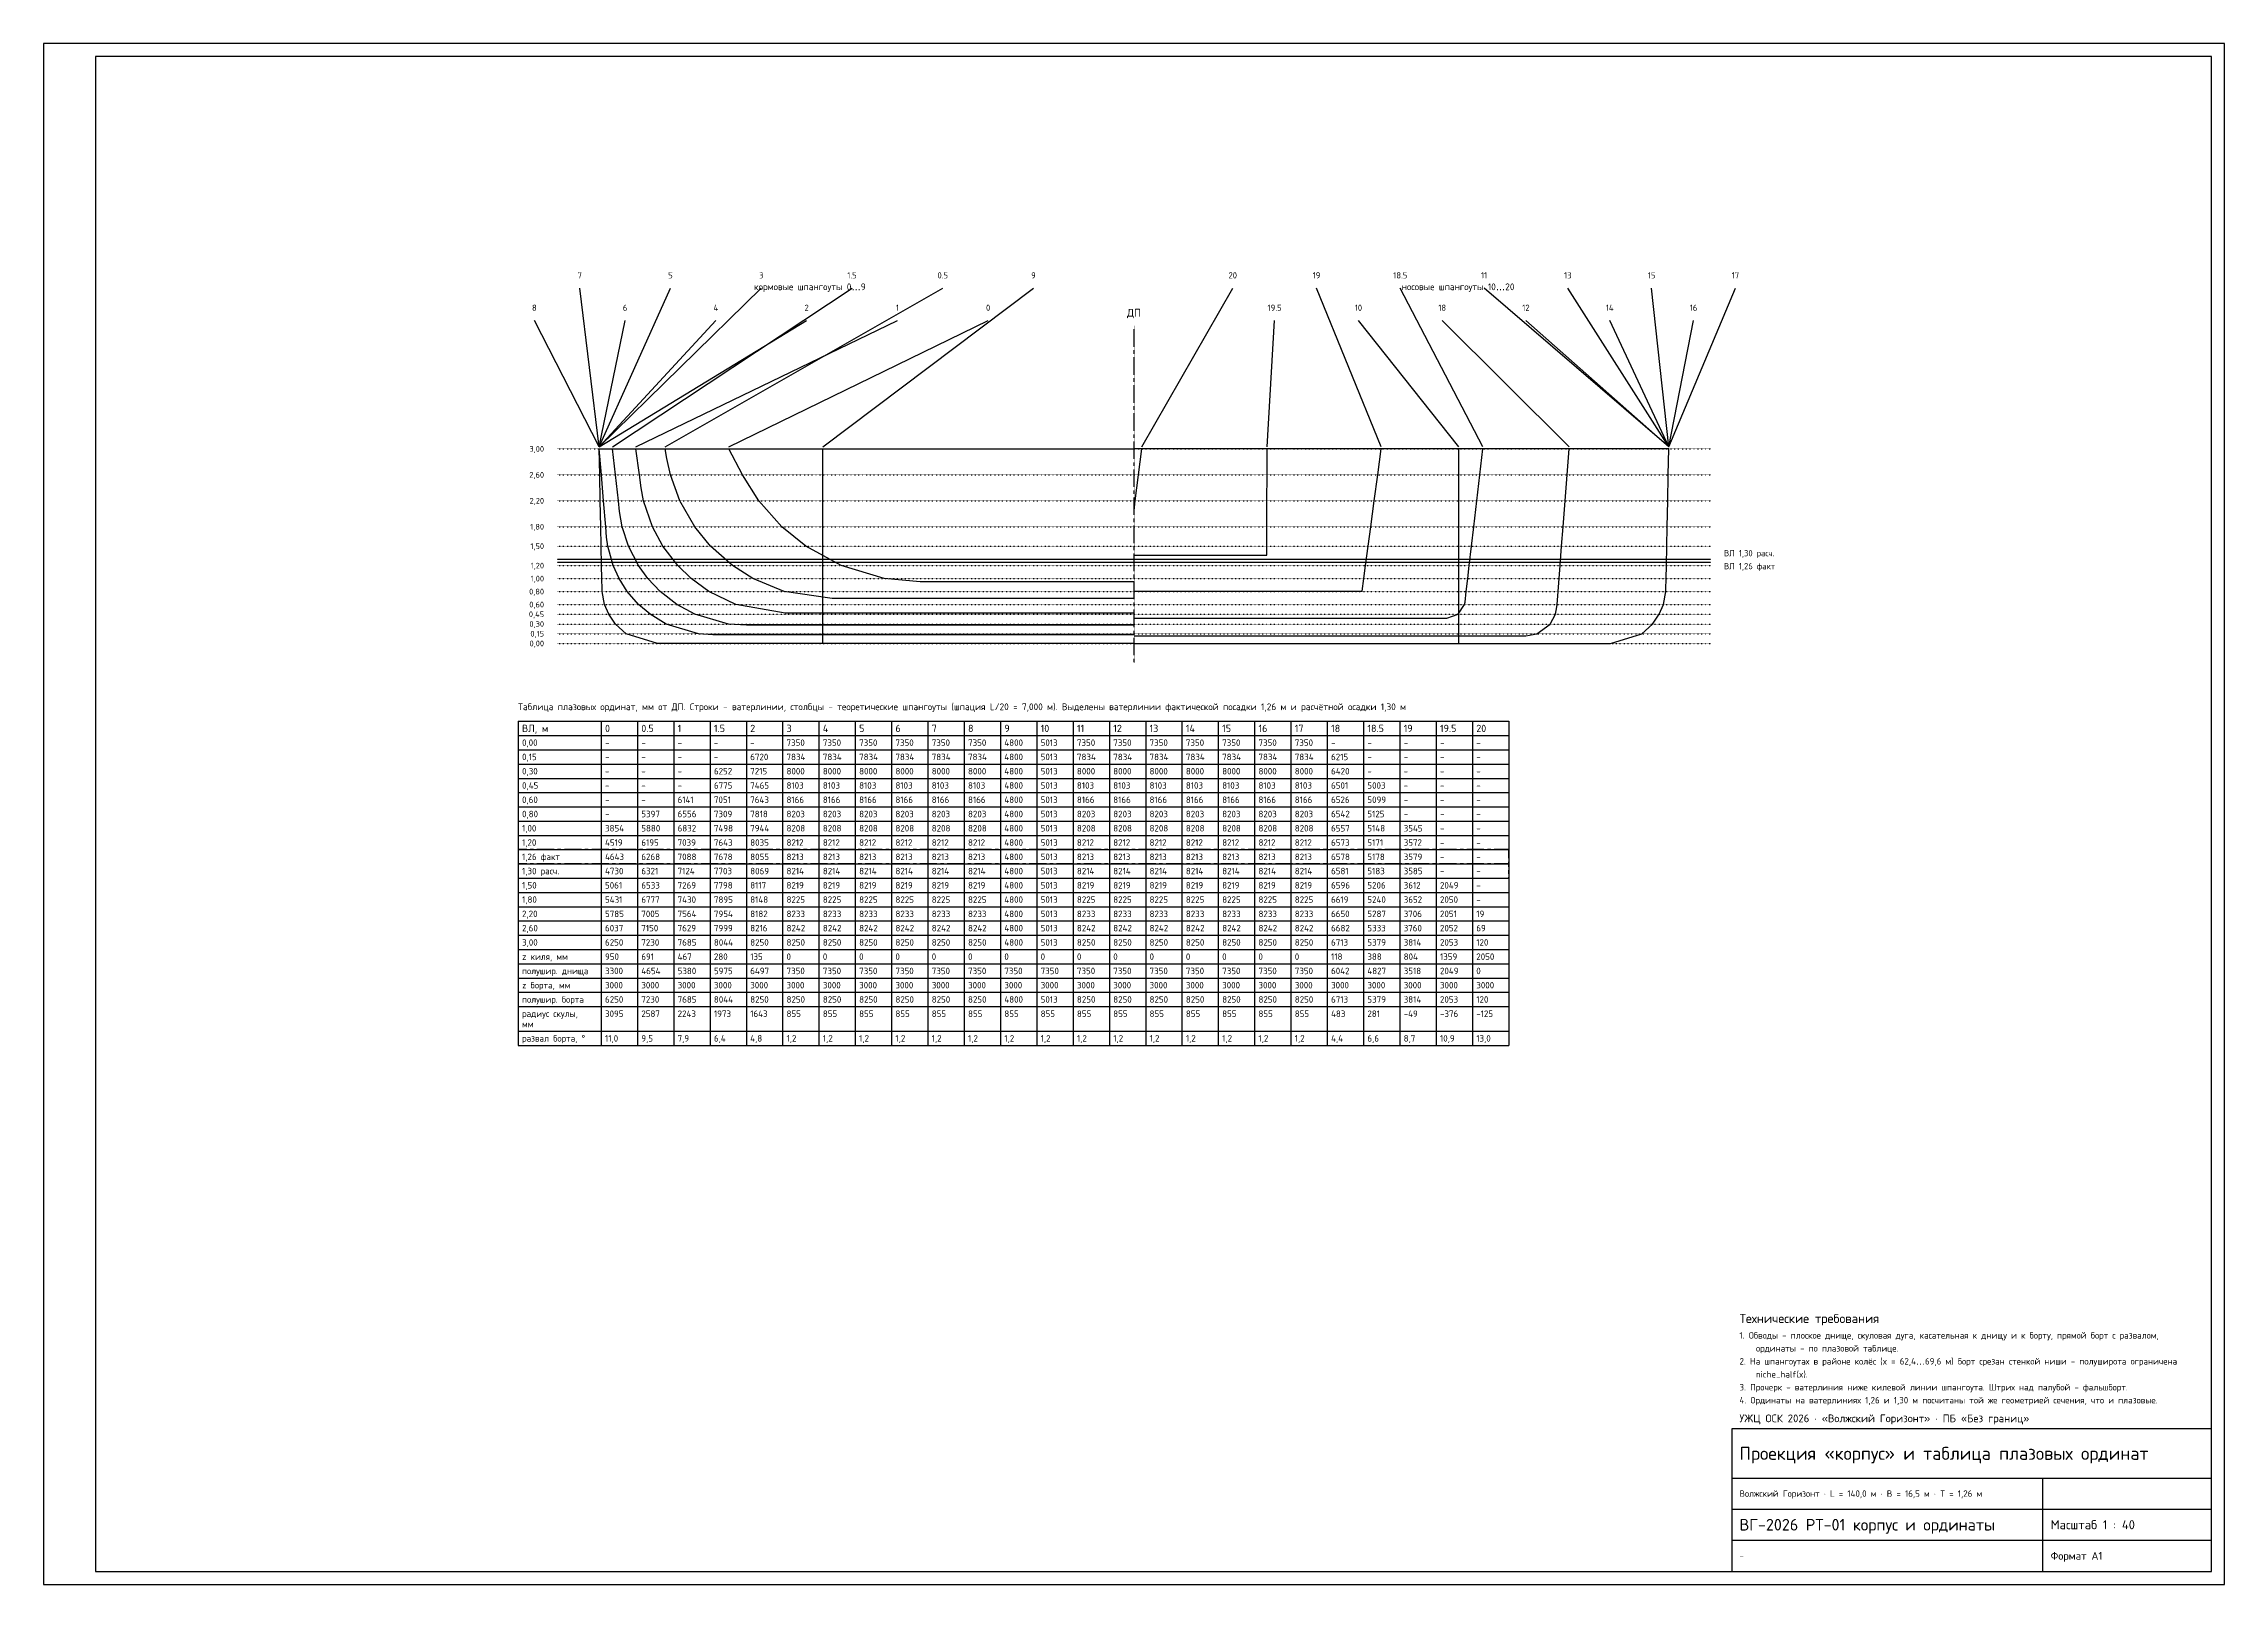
# Model space of a CAD drawing. Header units: millimetres. Extents: x -16820 to 16820, y -14510 to 9250.
import ezdxf
from ezdxf.enums import TextEntityAlignment as Align

# ---------------------------------------------------------------- set-up
doc = ezdxf.new("R2010")
doc.units = ezdxf.units.MM
for name, pattern in [('CENTER', [5.08, 3.175, -0.635, 0.635, -0.635]), ('DASHED', [1.524, 1.27, -0.254]), ('DOT', [0.508, 0, -0.508])]:
    doc.linetypes.add(name, pattern=pattern)
for name, color, linetype in [('00_РАМКА', 7, 'Continuous'), ('01_ОБШИВКА', 7, 'Continuous'), ('07_ОСИ', 2, 'CENTER'), ('08_ТЕКСТ', 7, 'Continuous'), ('09_РАЗМЕРЫ', 6, 'Continuous')]:
    doc.layers.add(name, color=color, linetype=linetype)
doc.styles.add('ГОСТ', font='isocpeur.ttf')

msp = doc.modelspace()

# ---------------------------------------------------------------- linework, layer by layer
at = {"layer": '00_РАМКА'}
for p, q in [((-9500, -1200), (5780, -1200)), ((-9500, -1200), (-9500, -6200)), ((-8220, -1200), (-8220, -6200)), ((-7660, -1200), (-7660, -6200)), ((-7100, -1200), (-7100, -6200)), ((-6540, -1200), (-6540, -6200)), ((-5980, -1200), (-5980, -6200)), ((-5420, -1200), (-5420, -6200)), ((-4860, -1200), (-4860, -6200)), ((-4300, -1200), (-4300, -6200)), ((-3740, -1200), (-3740, -6200)), ((-3180, -1200), (-3180, -6200)), ((-2620, -1200), (-2620, -6200)), ((-2060, -1200), (-2060, -6200)), ((-1500, -1200), (-1500, -6200)), ((-940, -1200), (-940, -6200)), ((-380, -1200), (-380, -6200)), ((180, -1200), (180, -6200)), ((740, -1200), (740, -6200)), ((1300, -1200), (1300, -6200)), ((1860, -1200), (1860, -6200)), ((2420, -1200), (2420, -6200)), ((2980, -1200), (2980, -6200)), ((3540, -1200), (3540, -6200)), ((4100, -1200), (4100, -6200)), ((4660, -1200), (4660, -6200)), ((5220, -1200), (5220, -6200)), ((5780, -1200), (5780, -6200)), ((-9500, -1420), (5780, -1420)), ((-9500, -1640), (5780, -1640)), ((-9500, -1860), (5780, -1860)), ((-9500, -2080), (5780, -2080)), ((-9500, -2300), (5780, -2300)), ((-9500, -2520), (5780, -2520)), ((-9500, -2740), (5780, -2740)), ((-9500, -2960), (5780, -2960)), ((-9500, -3180), (5780, -3180)), ((-9500, -3400), (5780, -3400)), ((-9500, -3620), (5780, -3620)), ((-9500, -3840), (5780, -3840)), ((-9500, -4060), (5780, -4060)), ((-9500, -4280), (5780, -4280)), ((-9500, -4500), (5780, -4500)), ((-9500, -4720), (5780, -4720)), ((-9500, -4940), (5780, -4940)), ((-9500, -5160), (5780, -5160)), ((-9500, -5380), (5780, -5380)), ((-9500, -5600), (5780, -5600)), ((-9500, -5980), (5780, -5980)), ((-9500, -6200), (5780, -6200)), ((9220, -12870), (16620, -12870)), ((14020, -14310), (14020, -12870)), ((9220, -13350), (16620, -13350)), ((9220, -13830), (16620, -13830))]:
    msp.add_line(p, q, dxfattribs=at)
for points in [[(-16820, -14510), (16820, -14510), (16820, 9250), (-16820, 9250)], [(-16020, -14310), (16620, -14310), (16620, 9050), (-16020, 9050)], [(9220, -14310), (16620, -14310), (16620, -12110), (9220, -12110)]]:
    msp.add_lwpolyline(points, close=True, dxfattribs=at)
at = {"layer": '01_ОБШИВКА'}
for points in [[(0, 135), (-6497, 135), (-6719, 150), (-7215, 300), (-7465, 450), (-7643, 600), (-7817, 800), (-7944, 1000), (-8035, 1200), (-8117, 1500), (-8135, 1639), (-8148, 1800), (-8182, 2200), (-8216, 2600), (-8250, 3000), (-8250, 3000), (0, 3000)], [(0, 0), (-7350, 0), (-7834, 150), (-8000, 300), (-8103, 450), (-8166, 600), (-8203, 800), (-8205, 837), (-8208, 1000), (-8212, 1200), (-8219, 1500), (-8225, 1800), (-8233, 2200), (-8242, 2600), (-8250, 3000), (-8250, 3000), (0, 3000)], [(0, 0), (-7350, 0), (-7834, 150), (-8000, 300), (-8103, 450), (-8166, 600), (-8203, 800), (-8205, 837), (-8208, 1000), (-8212, 1200), (-8219, 1500), (-8225, 1800), (-8233, 2200), (-8242, 2600), (-8250, 3000), (-8250, 3000), (0, 3000)], [(0, 0), (-7350, 0), (-7834, 150), (-8000, 300), (-8103, 450), (-8166, 600), (-8203, 800), (-8205, 837), (-8208, 1000), (-8212, 1200), (-8219, 1500), (-8225, 1800), (-8233, 2200), (-8242, 2600), (-8250, 3000), (-8250, 3000), (0, 3000)], [(0, 0), (-7350, 0), (-7834, 150), (-8000, 300), (-8103, 450), (-8166, 600), (-8203, 800), (-8205, 837), (-8208, 1000), (-8212, 1200), (-8219, 1500), (-8225, 1800), (-8233, 2200), (-8242, 2600), (-8250, 3000), (-8250, 3000), (0, 3000)], [(0, 0), (-7350, 0), (-7834, 150), (-8000, 300), (-8103, 450), (-8166, 600), (-8203, 800), (-8205, 837), (-8208, 1000), (-8212, 1200), (-8219, 1500), (-8225, 1800), (-8233, 2200), (-8242, 2600), (-8250, 3000), (-8250, 3000), (0, 3000)], [(0, 0), (-7350, 0), (-7834, 150), (-8000, 300), (-8103, 450), (-8166, 600), (-8203, 800), (-8205, 837), (-8208, 1000), (-8212, 1200), (-8219, 1500), (-8225, 1800), (-8233, 2200), (-8242, 2600), (-8250, 3000), (-8250, 3000), (0, 3000)], [(0, 280), (-5975, 280), (-6255, 300), (-6776, 450), (-7052, 600), (-7310, 800), (-7499, 1000), (-7644, 1200), (-7799, 1500), (-7895, 1800), (-7936, 2033), (-7954, 2200), (-7999, 2600), (-8044, 3000), (-8044, 3000), (0, 3000)], [(0, 467), (-5380, 467), (-6141, 600), (-6556, 800), (-6832, 1000), (-7039, 1200), (-7269, 1500), (-7430, 1800), (-7564, 2200), (-7601, 2400), (-7629, 2600), (-7685, 3000), (-7685, 3000), (0, 3000)], [(0, 691), (-4654, 691), (-5397, 800), (-5880, 1000), (-6195, 1200), (-6533, 1500), (-6777, 1800), (-7005, 2200), (-7150, 2600), (-7205, 2852), (-7230, 3000), (-7230, 3000), (0, 3000)], [(0, 950), (-3300, 950), (-3854, 1000), (-4519, 1200), (-5061, 1500), (-5431, 1800), (-5785, 2200), (-6037, 2600), (-6250, 3000), (-6250, 3000), (0, 3000)], [(0, 0), (-4800, 0), (-4800, 150), (-4800, 300), (-4800, 450), (-4800, 600), (-4800, 800), (-4800, 837), (-4800, 1000), (-4800, 1200), (-4800, 1500), (-4800, 1800), (-4800, 2200), (-4800, 2600), (-4800, 3000), (-4800, 3000), (0, 3000)], [(0, 0), (5013, 0), (5013, 150), (5013, 300), (5013, 450), (5013, 600), (5013, 800), (5013, 837), (5013, 1000), (5013, 1200), (5013, 1500), (5013, 1800), (5013, 2200), (5013, 2600), (5013, 3000), (5013, 3000), (0, 3000)], [(0, 0), (7350, 0), (7834, 150), (8000, 300), (8103, 450), (8166, 600), (8203, 800), (8205, 837), (8208, 1000), (8212, 1200), (8219, 1500), (8225, 1800), (8233, 2200), (8242, 2600), (8250, 3000), (8250, 3000), (0, 3000)], [(0, 0), (7350, 0), (7834, 150), (8000, 300), (8103, 450), (8166, 600), (8203, 800), (8205, 837), (8208, 1000), (8212, 1200), (8219, 1500), (8225, 1800), (8233, 2200), (8242, 2600), (8250, 3000), (8250, 3000), (0, 3000)], [(0, 0), (7350, 0), (7834, 150), (8000, 300), (8103, 450), (8166, 600), (8203, 800), (8205, 837), (8208, 1000), (8212, 1200), (8219, 1500), (8225, 1800), (8233, 2200), (8242, 2600), (8250, 3000), (8250, 3000), (0, 3000)], [(0, 0), (7350, 0), (7834, 150), (8000, 300), (8103, 450), (8166, 600), (8203, 800), (8205, 837), (8208, 1000), (8212, 1200), (8219, 1500), (8225, 1800), (8233, 2200), (8242, 2600), (8250, 3000), (8250, 3000), (0, 3000)], [(0, 0), (7350, 0), (7834, 150), (8000, 300), (8103, 450), (8166, 600), (8203, 800), (8205, 837), (8208, 1000), (8212, 1200), (8219, 1500), (8225, 1800), (8233, 2200), (8242, 2600), (8250, 3000), (8250, 3000), (0, 3000)], [(0, 0), (7350, 0), (7834, 150), (8000, 300), (8103, 450), (8166, 600), (8203, 800), (8205, 837), (8208, 1000), (8212, 1200), (8219, 1500), (8225, 1800), (8233, 2200), (8242, 2600), (8250, 3000), (8250, 3000), (0, 3000)], [(0, 0), (7350, 0), (7834, 150), (8000, 300), (8103, 450), (8166, 600), (8203, 800), (8205, 837), (8208, 1000), (8212, 1200), (8219, 1500), (8225, 1800), (8233, 2200), (8242, 2600), (8250, 3000), (8250, 3000), (0, 3000)], [(0, 118), (6042, 118), (6215, 150), (6420, 300), (6501, 450), (6524, 564), (6527, 600), (6542, 800), (6558, 1000), (6573, 1200), (6597, 1500), (6620, 1800), (6651, 2200), (6682, 2600), (6713, 3000), (6713, 3000), (0, 3000)], [(0, 388), (4827, 388), (5003, 450), (5100, 600), (5106, 637), (5125, 800), (5148, 1000), (5171, 1200), (5206, 1500), (5241, 1800), (5287, 2200), (5333, 2600), (5379, 3000), (5379, 3000), (0, 3000)], [(0, 804), (3518, 804), (3544, 1000), (3571, 1200), (3612, 1500), (3652, 1800), (3706, 2200), (3760, 2600), (3814, 3000), (3814, 3000), (0, 3000)], [(0, 1359), (2049, 1359), (2049, 1500), (2050, 1800), (2051, 2200), (2052, 2600), (2053, 3000), (2053, 3000), (0, 3000)], [(0, 2050), (0, 2050), (19, 2200), (69, 2600), (120, 3000), (120, 3000), (0, 3000)]]:
    msp.add_lwpolyline(points, dxfattribs=at)
at = {"layer": '07_ОСИ', "linetype": 'CENTER'}
msp.add_line((0, -300), (0, 4900), dxfattribs=at)
at = {"layer": '07_ОСИ', "linetype": 'DOT'}
for p, q in [((-8900, 3000), (8900, 3000)), ((-8900, 2600), (8900, 2600)), ((-8900, 2200), (8900, 2200)), ((-8900, 1800), (8900, 1800)), ((-8900, 1500), (8900, 1500)), ((-8900, 1200), (8900, 1200)), ((-8900, 1000), (8900, 1000)), ((-8900, 800), (8900, 800)), ((-8900, 600), (8900, 600)), ((-8900, 450), (8900, 450)), ((-8900, 300), (8900, 300)), ((-8900, 150), (8900, 150)), ((-8900, 0), (8900, 0))]:
    msp.add_line(p, q, dxfattribs=at)
at = {"layer": '07_ОСИ', "linetype": 'DASHED'}
for p, q in [((-8900, 1300), (8900, 1300)), ((-8900, 1256), (8900, 1256))]:
    msp.add_line(p, q, dxfattribs=at)
at = {"layer": '07_ОСИ'}
for points in [[(-9500, -3400), (5780, -3400), (5780, -3180), (-9500, -3180)], [(-9500, -3620), (5780, -3620), (5780, -3400), (-9500, -3400)]]:
    msp.add_lwpolyline(points, close=True, dxfattribs=at)
at = {"layer": '09_РАЗМЕРЫ'}
for p, q in [((-8250, 3030), (-8550, 5480)), ((-8250, 3030), (-5750, 5480)), ((-8250, 3030), (-7150, 5480)), ((-8044, 3030), (-4350, 5480)), ((-7230, 3030), (-2950, 5480)), ((-4800, 3030), (-1550, 5480)), ((120, 3030), (1523, 5480)), ((3814, 3030), (2815, 5480)), ((5379, 3030), (4108, 5480)), ((8250, 3030), (5400, 5480)), ((8250, 3030), (6692, 5480)), ((8250, 3030), (7985, 5480)), ((8250, 3030), (9277, 5480)), ((-8250, 3030), (-9250, 4980)), ((-8250, 3030), (-5050, 4980)), ((-8250, 3030), (-6450, 4980)), ((-8250, 3030), (-7850, 4980)), ((-7685, 3030), (-3650, 4980)), ((-6250, 3030), (-2250, 4980)), ((2053, 3030), (2169, 4980)), ((5013, 3030), (3462, 4980)), ((6713, 3030), (4754, 4980)), ((8250, 3030), (6046, 4980)), ((8250, 3030), (7338, 4980)), ((8250, 3030), (8631, 4980))]:
    msp.add_line(p, q, dxfattribs=at)

# ---------------------------------------------------------------- texts
at = {"layer": '07_ОСИ', "style": 'ГОСТ'}
msp.add_text('ВЛ 1,30 расч.', height=96, dxfattribs=at).set_placement((9100, 1316), align=Align.BOTTOM_LEFT)
msp.add_text('ВЛ 1,26 факт', height=96, dxfattribs=at).set_placement((9100, 1240), align=Align.TOP_LEFT)
at = {"layer": '08_ТЕКСТ', "style": 'ГОСТ'}
for s, p in [('7', (-8550, 5600)), ('5', (-7150, 5600)), ('3', (-5750, 5600)), ('1.5', (-4350, 5600)), ('0.5', (-2950, 5600)), ('9', (-1550, 5600)), ('20', (1523, 5600)), ('19', (2815, 5600)), ('18.5', (4108, 5600)), ('11', (5400, 5600)), ('13', (6692, 5600)), ('15', (7985, 5600)), ('17', (9277, 5600)), ('8', (-9250, 5100)), ('6', (-7850, 5100)), ('4', (-6450, 5100)), ('2', (-5050, 5100)), ('1', (-3650, 5100)), ('0', (-2250, 5100)), ('19.5', (2169, 5100)), ('10', (3462, 5100)), ('18', (4754, 5100)), ('12', (6046, 5100)), ('14', (7338, 5100)), ('16', (8631, 5100))]:
    msp.add_text(s, height=96, dxfattribs=at).set_placement(p, align=Align.BOTTOM_CENTER)
for s, height, p in [('кормовые шпангоуты 0…9', 104, (-5000, 5500)), ('носовые шпангоуты 10…20', 104, (5000, 5500)), ('ДП', 120, (0, 5100))]:
    msp.add_text(s, height=height, dxfattribs=at).set_placement(p, align=Align.MIDDLE_CENTER)
for s, p in [('3,00', (-9100, 3000)), ('2,60', (-9100, 2600)), ('2,20', (-9100, 2200)), ('1,80', (-9100, 1800)), ('1,50', (-9100, 1500)), ('1,00', (-9100, 1000)), ('1,20', (-9100, 1200)), ('0,80', (-9100, 800)), ('0,45', (-9100, 450)), ('0,60', (-9100, 600)), ('0,30', (-9100, 300)), ('0,00', (-9100, 0)), ('0,15', (-9100, 150))]:
    msp.add_text(s, height=88, dxfattribs=at).set_placement(p, align=Align.MIDDLE_RIGHT)
msp.add_text('Таблица плазовых ординат, мм от ДП. Строки - ватерлинии, столбцы - теоретические шпангоуты (шпация L/20 = 7,000 м). Выделены ватерлинии фактической посадки 1,26 м и расчётной осадки 1,30 м', height=104, dxfattribs=at).set_placement((-9500, -1060), align=Align.BOTTOM_LEFT)
for s, height, p in [('ВЛ, м', 112, (-9440, -1310)), ('0', 112, (-8160, -1310)), ('0.5', 112, (-7600, -1310)), ('1', 112, (-7040, -1310)), ('1.5', 112, (-6480, -1310)), ('2', 112, (-5920, -1310)), ('3', 112, (-5360, -1310)), ('4', 112, (-4800, -1310)), ('5', 112, (-4240, -1310)), ('6', 112, (-3680, -1310)), ('7', 112, (-3120, -1310)), ('8', 112, (-2560, -1310)), ('9', 112, (-2000, -1310)), ('10', 112, (-1440, -1310)), ('11', 112, (-880, -1310)), ('12', 112, (-320, -1310)), ('13', 112, (240, -1310)), ('14', 112, (800, -1310)), ('15', 112, (1360, -1310)), ('16', 112, (1920, -1310)), ('17', 112, (2480, -1310)), ('18', 112, (3040, -1310)), ('18.5', 112, (3600, -1310)), ('19', 112, (4160, -1310)), ('19.5', 112, (4720, -1310)), ('20', 112, (5280, -1310)), ('0,00', 100, (-9440, -1530)), ('-', 100, (-8160, -1530)), ('-', 100, (-7600, -1530)), ('-', 100, (-7040, -1530)), ('-', 100, (-6480, -1530)), ('-', 100, (-5920, -1530)), ('7350', 100, (-5360, -1530)), ('7350', 100, (-4800, -1530)), ('7350', 100, (-4240, -1530)), ('7350', 100, (-3680, -1530)), ('7350', 100, (-3120, -1530)), ('7350', 100, (-2560, -1530)), ('4800', 100, (-2000, -1530)), ('5013', 100, (-1440, -1530)), ('7350', 100, (-880, -1530)), ('7350', 100, (-320, -1530)), ('7350', 100, (240, -1530)), ('7350', 100, (800, -1530)), ('7350', 100, (1360, -1530)), ('7350', 100, (1920, -1530)), ('7350', 100, (2480, -1530)), ('-', 100, (3040, -1530)), ('-', 100, (3600, -1530)), ('-', 100, (4160, -1530)), ('-', 100, (4720, -1530)), ('-', 100, (5280, -1530)), ('0,15', 100, (-9440, -1750)), ('0,30', 100, (-9440, -1970)), ('-', 100, (-8160, -1750)), ('-', 100, (-8160, -1970)), ('-', 100, (-7600, -1750)), ('-', 100, (-7600, -1970)), ('-', 100, (-7040, -1750)), ('-', 100, (-7040, -1970)), ('-', 100, (-6480, -1750)), ('6252', 100, (-6480, -1970)), ('7215', 100, (-5920, -1970)), ('6720', 100, (-5920, -1750)), ('7834', 100, (-5360, -1750)), ('8000', 100, (-5360, -1970)), ('7834', 100, (-4800, -1750)), ('8000', 100, (-4800, -1970)), ('7834', 100, (-4240, -1750)), ('8000', 100, (-4240, -1970)), ('7834', 100, (-3680, -1750)), ('8000', 100, (-3680, -1970)), ('7834', 100, (-3120, -1750)), ('8000', 100, (-3120, -1970)), ('7834', 100, (-2560, -1750)), ('8000', 100, (-2560, -1970)), ('4800', 100, (-2000, -1750)), ('4800', 100, (-2000, -1970)), ('5013', 100, (-1440, -1750)), ('5013', 100, (-1440, -1970)), ('7834', 100, (-880, -1750)), ('8000', 100, (-880, -1970)), ('7834', 100, (-320, -1750)), ('8000', 100, (-320, -1970)), ('7834', 100, (240, -1750)), ('8000', 100, (240, -1970)), ('7834', 100, (800, -1750)), ('8000', 100, (800, -1970)), ('7834', 100, (1360, -1750)), ('8000', 100, (1360, -1970)), ('7834', 100, (1920, -1750)), ('8000', 100, (1920, -1970)), ('7834', 100, (2480, -1750)), ('8000', 100, (2480, -1970)), ('6215', 100, (3040, -1750)), ('6420', 100, (3040, -1970)), ('-', 100, (3600, -1750)), ('-', 100, (3600, -1970)), ('-', 100, (4160, -1750)), ('-', 100, (4160, -1970)), ('-', 100, (4720, -1750)), ('-', 100, (4720, -1970)), ('-', 100, (5280, -1750)), ('-', 100, (5280, -1970)), ('0,45', 100, (-9440, -2190)), ('-', 100, (-8160, -2190)), ('-', 100, (-7600, -2190)), ('-', 100, (-7040, -2190)), ('6775', 100, (-6480, -2190)), ('7465', 100, (-5920, -2190)), ('8103', 100, (-5360, -2190)), ('8103', 100, (-4800, -2190)), ('8103', 100, (-4240, -2190)), ('8103', 100, (-3680, -2190)), ('8103', 100, (-3120, -2190)), ('8103', 100, (-2560, -2190)), ('4800', 100, (-2000, -2190)), ('5013', 100, (-1440, -2190)), ('8103', 100, (-880, -2190)), ('8103', 100, (-320, -2190)), ('8103', 100, (240, -2190)), ('8103', 100, (800, -2190)), ('8103', 100, (1360, -2190)), ('8103', 100, (1920, -2190)), ('8103', 100, (2480, -2190)), ('6501', 100, (3040, -2190)), ('5003', 100, (3600, -2190)), ('-', 100, (4160, -2190)), ('-', 100, (4720, -2190)), ('-', 100, (5280, -2190)), ('0,60', 100, (-9440, -2410)), ('0,80', 100, (-9440, -2630)), ('-', 100, (-8160, -2410)), ('-', 100, (-8160, -2630)), ('-', 100, (-7600, -2410)), ('5397', 100, (-7600, -2630)), ('6141', 100, (-7040, -2410)), ('6556', 100, (-7040, -2630)), ('7051', 100, (-6480, -2410)), ('7309', 100, (-6480, -2630)), ('7643', 100, (-5920, -2410)), ('7818', 100, (-5920, -2630)), ('8166', 100, (-5360, -2410)), ('8203', 100, (-5360, -2630)), ('8166', 100, (-4800, -2410)), ('8203', 100, (-4800, -2630)), ('8166', 100, (-4240, -2410)), ('8203', 100, (-4240, -2630)), ('8166', 100, (-3680, -2410)), ('8203', 100, (-3680, -2630)), ('8166', 100, (-3120, -2410)), ('8203', 100, (-3120, -2630)), ('8166', 100, (-2560, -2410)), ('8203', 100, (-2560, -2630)), ('4800', 100, (-2000, -2410)), ('4800', 100, (-2000, -2630)), ('5013', 100, (-1440, -2410)), ('5013', 100, (-1440, -2630)), ('8166', 100, (-880, -2410)), ('8203', 100, (-880, -2630)), ('8166', 100, (-320, -2410)), ('8203', 100, (-320, -2630)), ('8166', 100, (240, -2410)), ('8203', 100, (240, -2630)), ('8166', 100, (800, -2410)), ('8203', 100, (800, -2630)), ('8166', 100, (1360, -2410)), ('8203', 100, (1360, -2630)), ('8166', 100, (1920, -2410)), ('8203', 100, (1920, -2630)), ('8166', 100, (2480, -2410)), ('8203', 100, (2480, -2630)), ('6526', 100, (3040, -2410)), ('6542', 100, (3040, -2630)), ('5099', 100, (3600, -2410)), ('5125', 100, (3600, -2630)), ('-', 100, (4160, -2410)), ('-', 100, (4160, -2630)), ('-', 100, (4720, -2410)), ('-', 100, (4720, -2630)), ('-', 100, (5280, -2410)), ('-', 100, (5280, -2630)), ('1,00', 100, (-9440, -2850)), ('1,20', 100, (-9440, -3070)), ('3854', 100, (-8160, -2850)), ('4519', 100, (-8160, -3070)), ('5880', 100, (-7600, -2850)), ('6195', 100, (-7600, -3070)), ('7039', 100, (-7040, -3070)), ('6832', 100, (-7040, -2850)), ('7498', 100, (-6480, -2850)), ('7643', 100, (-6480, -3070)), ('7944', 100, (-5920, -2850)), ('8035', 100, (-5920, -3070)), ('8208', 100, (-5360, -2850)), ('8212', 100, (-5360, -3070)), ('8208', 100, (-4800, -2850)), ('8212', 100, (-4800, -3070)), ('8208', 100, (-4240, -2850)), ('8212', 100, (-4240, -3070)), ('8208', 100, (-3680, -2850)), ('8212', 100, (-3680, -3070)), ('8208', 100, (-3120, -2850)), ('8212', 100, (-3120, -3070)), ('8208', 100, (-2560, -2850)), ('8212', 100, (-2560, -3070)), ('4800', 100, (-2000, -2850)), ('4800', 100, (-2000, -3070)), ('5013', 100, (-1440, -2850)), ('5013', 100, (-1440, -3070)), ('8208', 100, (-880, -2850)), ('8212', 100, (-880, -3070)), ('8208', 100, (-320, -2850)), ('8212', 100, (-320, -3070)), ('8208', 100, (240, -2850)), ('8212', 100, (240, -3070)), ('8208', 100, (800, -2850)), ('8212', 100, (800, -3070)), ('8208', 100, (1360, -2850)), ('8212', 100, (1360, -3070)), ('8208', 100, (1920, -2850)), ('8212', 100, (1920, -3070)), ('8208', 100, (2480, -2850)), ('8212', 100, (2480, -3070)), ('6557', 100, (3040, -2850)), ('6573', 100, (3040, -3070)), ('5148', 100, (3600, -2850)), ('5171', 100, (3600, -3070)), ('3545', 100, (4160, -2850)), ('3572', 100, (4160, -3070)), ('-', 100, (4720, -2850)), ('-', 100, (5280, -2850)), ('1,26 факт', 100, (-9440, -3290)), ('4643', 100, (-8160, -3290)), ('6268', 100, (-7600, -3290)), ('7088', 100, (-7040, -3290)), ('7678', 100, (-6480, -3290)), ('8055', 100, (-5920, -3290)), ('8213', 100, (-5360, -3290)), ('8213', 100, (-4800, -3290)), ('8213', 100, (-4240, -3290)), ('8213', 100, (-3680, -3290)), ('8213', 100, (-3120, -3290)), ('8213', 100, (-2560, -3290)), ('4800', 100, (-2000, -3290)), ('5013', 100, (-1440, -3290)), ('8213', 100, (-880, -3290)), ('8213', 100, (-320, -3290)), ('8213', 100, (240, -3290)), ('8213', 100, (800, -3290)), ('8213', 100, (1360, -3290)), ('8213', 100, (1920, -3290)), ('8213', 100, (2480, -3290)), ('6578', 100, (3040, -3290)), ('5178', 100, (3600, -3290)), ('3579', 100, (4160, -3290)), ('-', 100, (4720, -3070)), ('-', 100, (4720, -3290)), ('-', 100, (5280, -3070)), ('-', 100, (5280, -3290)), ('1,30 расч.', 100, (-9440, -3510)), ('1,50', 100, (-9440, -3730)), ('4730', 100, (-8160, -3510)), ('5061', 100, (-8160, -3730)), ('6321', 100, (-7600, -3510)), ('6533', 100, (-7600, -3730)), ('7124', 100, (-7040, -3510)), ('7269', 100, (-7040, -3730)), ('7703', 100, (-6480, -3510)), ('7798', 100, (-6480, -3730)), ('8069', 100, (-5920, -3510)), ('8117', 100, (-5920, -3730)), ('8214', 100, (-5360, -3510)), ('8219', 100, (-5360, -3730)), ('8214', 100, (-4800, -3510)), ('8219', 100, (-4800, -3730)), ('8214', 100, (-4240, -3510)), ('8219', 100, (-4240, -3730)), ('8214', 100, (-3680, -3510)), ('8219', 100, (-3680, -3730)), ('8214', 100, (-3120, -3510)), ('8219', 100, (-3120, -3730)), ('8214', 100, (-2560, -3510)), ('8219', 100, (-2560, -3730)), ('4800', 100, (-2000, -3510)), ('4800', 100, (-2000, -3730)), ('5013', 100, (-1440, -3510)), ('5013', 100, (-1440, -3730)), ('8214', 100, (-880, -3510)), ('8219', 100, (-880, -3730)), ('8214', 100, (-320, -3510)), ('8219', 100, (-320, -3730)), ('8214', 100, (240, -3510)), ('8219', 100, (240, -3730)), ('8214', 100, (800, -3510)), ('8219', 100, (800, -3730)), ('8214', 100, (1360, -3510)), ('8219', 100, (1360, -3730)), ('8214', 100, (1920, -3510)), ('8219', 100, (1920, -3730)), ('8214', 100, (2480, -3510)), ('8219', 100, (2480, -3730)), ('6581', 100, (3040, -3510)), ('6596', 100, (3040, -3730)), ('5183', 100, (3600, -3510)), ('5206', 100, (3600, -3730)), ('3585', 100, (4160, -3510)), ('3612', 100, (4160, -3730)), ('-', 100, (4720, -3510)), ('2049', 100, (4720, -3730)), ('-', 100, (5280, -3510)), ('1,80', 100, (-9440, -3950)), ('5431', 100, (-8160, -3950)), ('6777', 100, (-7600, -3950)), ('7430', 100, (-7040, -3950)), ('7895', 100, (-6480, -3950)), ('8148', 100, (-5920, -3950)), ('8225', 100, (-5360, -3950)), ('8225', 100, (-4800, -3950)), ('8225', 100, (-4240, -3950)), ('8225', 100, (-3680, -3950)), ('8225', 100, (-3120, -3950)), ('8225', 100, (-2560, -3950)), ('4800', 100, (-2000, -3950)), ('5013', 100, (-1440, -3950)), ('8225', 100, (-880, -3950)), ('8225', 100, (-320, -3950)), ('8225', 100, (240, -3950)), ('8225', 100, (800, -3950)), ('8225', 100, (1360, -3950)), ('8225', 100, (1920, -3950)), ('8225', 100, (2480, -3950)), ('6619', 100, (3040, -3950)), ('5240', 100, (3600, -3950)), ('3652', 100, (4160, -3950)), ('2050', 100, (4720, -3950)), ('-', 100, (5280, -3730)), ('-', 100, (5280, -3950)), ('2,20', 100, (-9440, -4170)), ('2,60', 100, (-9440, -4390)), ('5785', 100, (-8160, -4170)), ('6037', 100, (-8160, -4390)), ('7005', 100, (-7600, -4170)), ('7150', 100, (-7600, -4390)), ('7564', 100, (-7040, -4170)), ('7629', 100, (-7040, -4390)), ('7954', 100, (-6480, -4170)), ('7999', 100, (-6480, -4390)), ('8182', 100, (-5920, -4170)), ('8216', 100, (-5920, -4390)), ('8233', 100, (-5360, -4170)), ('8242', 100, (-5360, -4390)), ('8233', 100, (-4800, -4170)), ('8242', 100, (-4800, -4390)), ('8233', 100, (-4240, -4170)), ('8242', 100, (-4240, -4390)), ('8233', 100, (-3680, -4170)), ('8242', 100, (-3680, -4390)), ('8233', 100, (-3120, -4170)), ('8242', 100, (-3120, -4390)), ('8233', 100, (-2560, -4170)), ('8242', 100, (-2560, -4390)), ('4800', 100, (-2000, -4170)), ('4800', 100, (-2000, -4390)), ('5013', 100, (-1440, -4170)), ('5013', 100, (-1440, -4390)), ('8233', 100, (-880, -4170)), ('8242', 100, (-880, -4390)), ('8233', 100, (-320, -4170)), ('8242', 100, (-320, -4390)), ('8233', 100, (240, -4170)), ('8242', 100, (240, -4390)), ('8233', 100, (800, -4170)), ('8242', 100, (800, -4390)), ('8233', 100, (1360, -4170)), ('8242', 100, (1360, -4390)), ('8233', 100, (1920, -4170)), ('8242', 100, (1920, -4390)), ('8233', 100, (2480, -4170)), ('8242', 100, (2480, -4390)), ('6650', 100, (3040, -4170)), ('6682', 100, (3040, -4390)), ('5287', 100, (3600, -4170)), ('5333', 100, (3600, -4390)), ('3706', 100, (4160, -4170)), ('3760', 100, (4160, -4390)), ('2051', 100, (4720, -4170)), ('2052', 100, (4720, -4390)), ('19', 100, (5280, -4170)), ('69', 100, (5280, -4390)), ('3,00', 100, (-9440, -4610)), ('6250', 100, (-8160, -4610)), ('7230', 100, (-7600, -4610)), ('7685', 100, (-7040, -4610)), ('8044', 100, (-6480, -4610)), ('8250', 100, (-5920, -4610)), ('8250', 100, (-5360, -4610)), ('8250', 100, (-4800, -4610)), ('8250', 100, (-4240, -4610)), ('8250', 100, (-3680, -4610)), ('8250', 100, (-3120, -4610)), ('8250', 100, (-2560, -4610)), ('4800', 100, (-2000, -4610)), ('5013', 100, (-1440, -4610)), ('8250', 100, (-880, -4610)), ('8250', 100, (-320, -4610)), ('8250', 100, (240, -4610)), ('8250', 100, (800, -4610)), ('8250', 100, (1360, -4610)), ('8250', 100, (1920, -4610)), ('8250', 100, (2480, -4610)), ('6713', 100, (3040, -4610)), ('5379', 100, (3600, -4610)), ('3814', 100, (4160, -4610)), ('2053', 100, (4720, -4610)), ('120', 100, (5280, -4610)), ('z киля, мм', 100, (-9440, -4830)), ('полушир. днища', 100, (-9440, -5050)), ('3300', 100, (-8160, -5050)), ('950', 100, (-8160, -4830)), ('4654', 100, (-7600, -5050)), ('691', 100, (-7600, -4830)), ('467', 100, (-7040, -4830)), ('5380', 100, (-7040, -5050)), ('280', 100, (-6480, -4830)), ('5975', 100, (-6480, -5050)), ('135', 100, (-5920, -4830)), ('6497', 100, (-5920, -5050)), ('0', 100, (-5360, -4830)), ('7350', 100, (-5360, -5050)), ('0', 100, (-4800, -4830)), ('7350', 100, (-4800, -5050)), ('0', 100, (-4240, -4830)), ('7350', 100, (-4240, -5050)), ('0', 100, (-3680, -4830)), ('7350', 100, (-3680, -5050)), ('0', 100, (-3120, -4830)), ('7350', 100, (-3120, -5050)), ('0', 100, (-2560, -4830)), ('7350', 100, (-2560, -5050)), ('0', 100, (-2000, -4830)), ('7350', 100, (-2000, -5050)), ('0', 100, (-1440, -4830)), ('7350', 100, (-1440, -5050)), ('0', 100, (-880, -4830)), ('7350', 100, (-880, -5050)), ('0', 100, (-320, -4830)), ('7350', 100, (-320, -5050)), ('0', 100, (240, -4830)), ('7350', 100, (240, -5050)), ('0', 100, (800, -4830)), ('7350', 100, (800, -5050)), ('0', 100, (1360, -4830)), ('7350', 100, (1360, -5050)), ('0', 100, (1920, -4830)), ('7350', 100, (1920, -5050)), ('0', 100, (2480, -4830)), ('7350', 100, (2480, -5050)), ('118', 100, (3040, -4830)), ('6042', 100, (3040, -5050)), ('388', 100, (3600, -4830)), ('4827', 100, (3600, -5050)), ('3518', 100, (4160, -5050)), ('804', 100, (4160, -4830)), ('1359', 100, (4720, -4830)), ('2049', 100, (4720, -5050)), ('2050', 100, (5280, -4830)), ('0', 100, (5280, -5050)), ('z борта, мм', 100, (-9440, -5270)), ('3000', 100, (-8160, -5270)), ('3000', 100, (-7600, -5270)), ('3000', 100, (-7040, -5270)), ('3000', 100, (-6480, -5270)), ('3000', 100, (-5920, -5270)), ('3000', 100, (-5360, -5270)), ('3000', 100, (-4800, -5270)), ('3000', 100, (-4240, -5270)), ('3000', 100, (-3680, -5270)), ('3000', 100, (-3120, -5270)), ('3000', 100, (-2560, -5270)), ('3000', 100, (-2000, -5270)), ('3000', 100, (-1440, -5270)), ('3000', 100, (-880, -5270)), ('3000', 100, (-320, -5270)), ('3000', 100, (240, -5270)), ('3000', 100, (800, -5270)), ('3000', 100, (1360, -5270)), ('3000', 100, (1920, -5270)), ('3000', 100, (2480, -5270)), ('3000', 100, (3040, -5270)), ('3000', 100, (3600, -5270)), ('3000', 100, (4160, -5270)), ('3000', 100, (4720, -5270)), ('3000', 100, (5280, -5270)), ('полушир. борта', 100, (-9440, -5490)), ('радиус скулы,', 100, (-9440, -5710)), ('3095', 100, (-8160, -5710)), ('6250', 100, (-8160, -5490)), ('7230', 100, (-7600, -5490)), ('2587', 100, (-7600, -5710)), ('7685', 100, (-7040, -5490)), ('2243', 100, (-7040, -5710)), ('1973', 100, (-6480, -5710)), ('8044', 100, (-6480, -5490)), ('1643', 100, (-5920, -5710)), ('8250', 100, (-5920, -5490)), ('8250', 100, (-5360, -5490)), ('855', 100, (-5360, -5710)), ('8250', 100, (-4800, -5490)), ('855', 100, (-4800, -5710)), ('8250', 100, (-4240, -5490)), ('855', 100, (-4240, -5710)), ('8250', 100, (-3680, -5490)), ('855', 100, (-3680, -5710)), ('8250', 100, (-3120, -5490)), ('855', 100, (-3120, -5710)), ('8250', 100, (-2560, -5490)), ('855', 100, (-2560, -5710)), ('4800', 100, (-2000, -5490)), ('855', 100, (-2000, -5710)), ('5013', 100, (-1440, -5490)), ('855', 100, (-1440, -5710)), ('8250', 100, (-880, -5490)), ('855', 100, (-880, -5710)), ('8250', 100, (-320, -5490)), ('855', 100, (-320, -5710)), ('8250', 100, (240, -5490)), ('855', 100, (240, -5710)), ('8250', 100, (800, -5490)), ('855', 100, (800, -5710)), ('8250', 100, (1360, -5490)), ('855', 100, (1360, -5710)), ('8250', 100, (1920, -5490)), ('855', 100, (1920, -5710)), ('8250', 100, (2480, -5490)), ('855', 100, (2480, -5710)), ('483', 100, (3040, -5710)), ('6713', 100, (3040, -5490)), ('281', 100, (3600, -5710)), ('5379', 100, (3600, -5490)), ('3814', 100, (4160, -5490)), ('-49', 100, (4160, -5710)), ('2053', 100, (4720, -5490)), ('-376', 100, (4720, -5710)), ('120', 100, (5280, -5490)), ('-125', 100, (5280, -5710)), ('мм', 100, (-9440, -5870)), ('развал борта, °', 100, (-9440, -6090)), ('11,0', 100, (-8160, -6090)), ('9,5', 100, (-7600, -6090)), ('7,9', 100, (-7040, -6090)), ('6,4', 100, (-6480, -6090)), ('4,8', 100, (-5920, -6090)), ('1,2', 100, (-5360, -6090)), ('1,2', 100, (-4800, -6090)), ('1,2', 100, (-4240, -6090)), ('1,2', 100, (-3680, -6090)), ('1,2', 100, (-3120, -6090)), ('1,2', 100, (-2560, -6090)), ('1,2', 100, (-2000, -6090)), ('1,2', 100, (-1440, -6090)), ('1,2', 100, (-880, -6090)), ('1,2', 100, (-320, -6090)), ('1,2', 100, (240, -6090)), ('1,2', 100, (800, -6090)), ('1,2', 100, (1360, -6090)), ('1,2', 100, (1920, -6090)), ('1,2', 100, (2480, -6090)), ('4,4', 100, (3040, -6090)), ('6,6', 100, (3600, -6090)), ('8,7', 100, (4160, -6090)), ('10,9', 100, (4720, -6090)), ('13,0', 100, (5280, -6090)), ('Технические требования', 140, (9340, -10410)), ('1. Обводы - плоское днище, скуловая дуга, касательная к днищу и к борту, прямой борт с развалом,', 100, (9340, -10670)), ('2. На шпангоутах в районе колёс (x = 62,4…69,6 м) борт срезан стенкой ниши - полуширота ограничена', 100, (9340, -11070)), ('    ординаты - по плазовой таблице.', 100, (9340, -10870)), ('3. Прочерк - ватерлиния ниже килевой линии шпангоута. Штрих над палубой - фальшборт.', 100, (9340, -11470)), ('    niche_half(x).', 100, (9340, -11270)), ('4. Ординаты на ватерлиниях 1,26 и 1,30 м посчитаны той же геометрией сечения, что и плазовые.', 100, (9340, -11670)), ('УЖЦ ОСК 2026 · «Волжский Горизонт» · ПБ «Без границ»', 120, (9340, -11950)), ('Проекция «корпус» и таблица плазовых ординат', 200, (9340, -12490)), ('Волжский Горизонт · L = 140,0 м · B = 16,5 м · T = 1,26 м', 100, (9340, -13110)), ('ВГ-2026 РТ-01 корпус и ординаты', 180, (9340, -13590)), ('Масштаб 1 : 40', 140, (14140, -13590)), ('-', 100, (9340, -14070)), ('Формат A1', 120, (14140, -14070))]:
    msp.add_text(s, height=height, dxfattribs=at).set_placement(p, align=Align.MIDDLE_LEFT)

doc.saveas('drawing.dxf')
